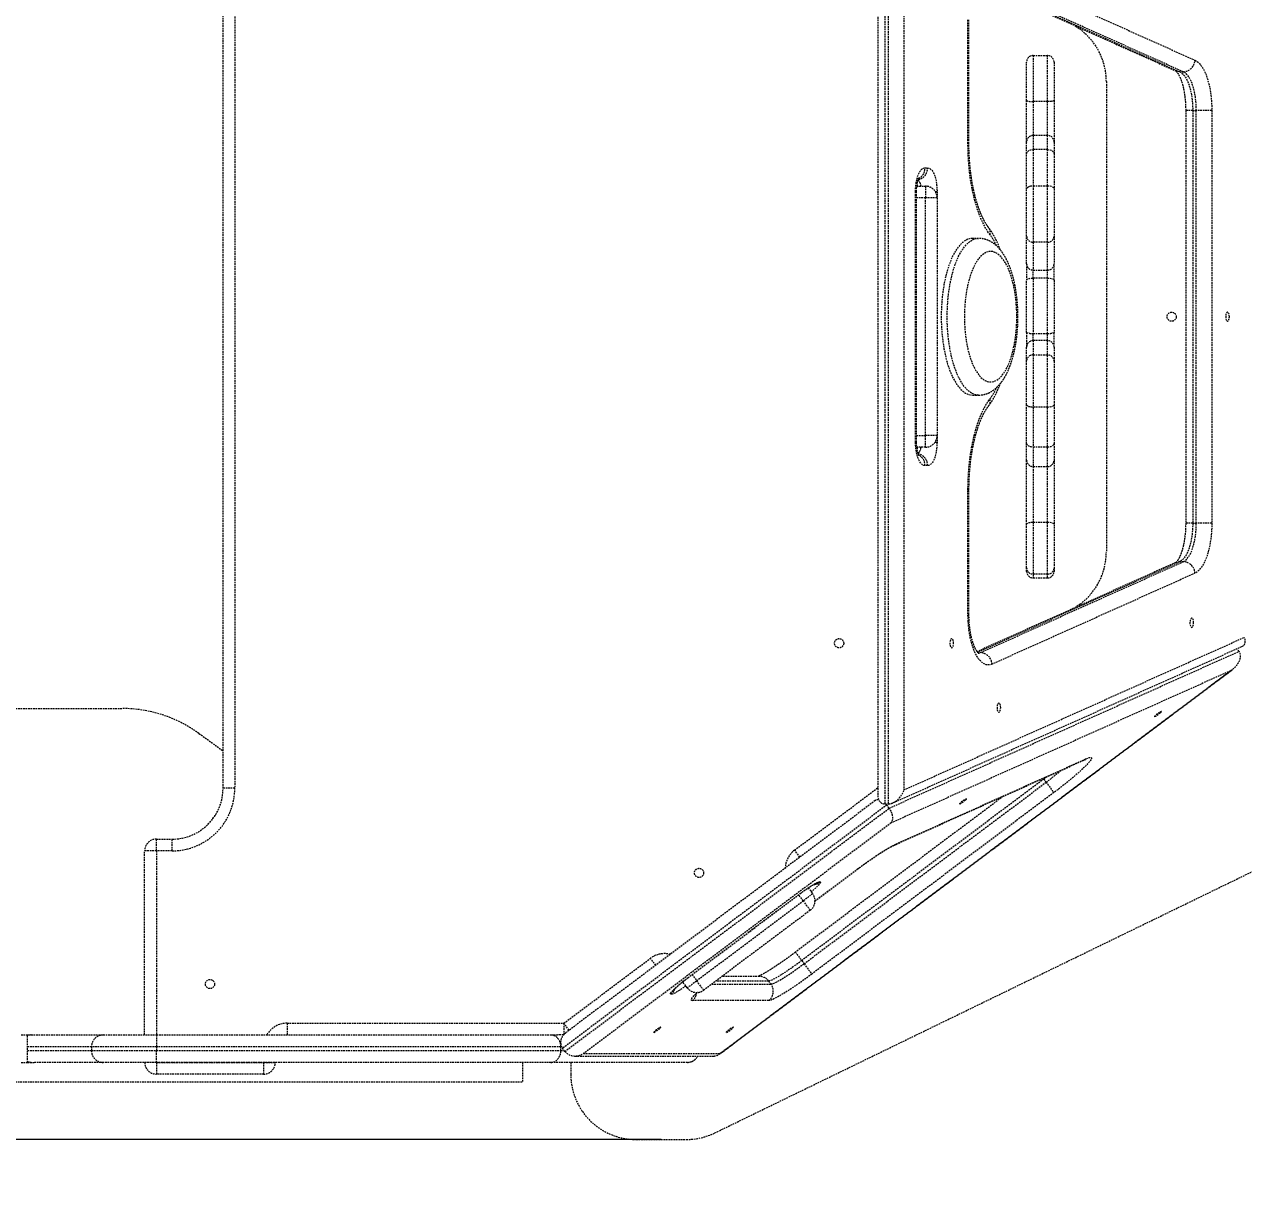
# Model space of a CAD drawing. Header units: millimetres. Extents: x -3085 to 3206, y -2400 to 2360.
# Drawn here: x 281 to 1214, y -403 to 498 of the extents above; entities that cross this region are included whole.
import ezdxf

# ---------------------------------------------------------------- set-up
doc = ezdxf.new("R2010")
doc.units = ezdxf.units.MM
doc.linetypes.add('HIDDEN', pattern=[1.905, 1.27, -0.635])
for name, color, linetype in [('DIKOM_ОБЪЕКТ', 7, 'Continuous'), ('DIKOM_РАЗМЕР_ЗОНА', 7, 'Continuous'), ('DIKOM_РАЗМЕР_ОБЪЕКТА', 7, 'Continuous')]:
    doc.layers.add(name, color=color, linetype=linetype)
doc.styles.add('style1', font='arialbd.ttf', dxfattribs={"width": 0.8})
doc.dimstyles.new('1-50', dxfattribs={"dimtxt": 300, "dimasz": 200, "dimexe": 100, "dimexo": 0, "dimgap": 100, "dimtad": 1, "dimtoh": 1, "dimtxsty": 'style1', "dimcen": 200, "dimclrd": 7, "dimclre": 7, "dimclrt": 7, "dimadec": 1, "dimazin": 2, "dimtfac": 1, "dimtmove": 0, "dimatfit": 2, "dimfxl": 0, "dimlwd": 25, "dimlwe": 18, "dimarcsym": 0})

# ---------------------------------------------------------------- blocks, each defined once
blk = doc.blocks.new('*D0')
at = {"layer": 'Defpoints', "color": 0, "transparency": 16777216}
for p in [(-1359.22, 904.45), (787.88, 904.45), (768.64, -355.55)]:
    blk.add_point(p, dxfattribs=at)
at = {"layer": 'DIKOM_РАЗМЕР_ОБЪЕКТА', "color": 7, "lineweight": 18, "transparency": 16777216}
for p, q in [((787.88, 904.45), (-1459.22, 904.45)), ((768.64, -355.55), (-1459.22, -355.55))]:
    blk.add_line(p, q, dxfattribs=at)
at = {"layer": 'DIKOM_РАЗМЕР_ОБЪЕКТА', "color": 7, "lineweight": 25, "transparency": 16777216}
blk.add_line((-1359.22, -155.55), (-1359.22, 704.45), dxfattribs=at)
at = {"layer": 'DIKOM_РАЗМЕР_ОБЪЕКТА', "color": 7, "transparency": 16777216}
for points in [[(-1392.56, 704.45), (-1325.89, 704.45), (-1359.22, 904.45)], [(-1392.56, -155.55), (-1325.89, -155.55), (-1359.22, -355.55)]]:
    blk.add_solid(points, dxfattribs=at)
at = {"layer": 'DIKOM_РАЗМЕР_ОБЪЕКТА', "color": 7, "transparency": 16777216, "insert": (-1612.4, 274.45), "char_height": 300, "attachment_point": 5, "rotation": 90, "style": 'style1'}
blk.add_mtext('{\\fArial|b0|i0|c204|p34;1170}', dxfattribs=at)
blk = doc.blocks.new('*D1')
at = {"layer": 'Defpoints', "color": 0, "transparency": 16777216}
for p in [(-929.71, 274.45), (1669.76, 274.69), (-929.71, -837.2)]:
    blk.add_point(p, dxfattribs=at)
at = {"layer": 'DIKOM_РАЗМЕР_ОБЪЕКТА', "color": 7, "lineweight": 18, "transparency": 16777216}
for p, q in [((-929.71, 274.45), (-929.71, -937.2)), ((1669.76, 274.69), (1669.76, -937.2))]:
    blk.add_line(p, q, dxfattribs=at)
at = {"layer": 'DIKOM_РАЗМЕР_ОБЪЕКТА', "color": 7, "lineweight": 25, "transparency": 16777216}
blk.add_line((1469.76, -837.2), (-729.71, -837.2), dxfattribs=at)
at = {"layer": 'DIKOM_РАЗМЕР_ОБЪЕКТА', "color": 7, "transparency": 16777216}
for points in [[(-729.71, -803.86), (-729.71, -870.53), (-929.71, -837.2)], [(1469.76, -803.86), (1469.76, -870.53), (1669.76, -837.2)]]:
    blk.add_solid(points, dxfattribs=at)
at = {"layer": 'DIKOM_РАЗМЕР_ОБЪЕКТА', "color": 7, "transparency": 16777216, "insert": (275.62, -584.03), "char_height": 300, "attachment_point": 5, "style": 'style1'}
blk.add_mtext('{\\fArial|b0|i0|c204|p34;2590}', dxfattribs=at)
blk = doc.blocks.new('*D2')
at = {"layer": 'Defpoints', "color": 0, "transparency": 16777216}
for p in [(-2429.71, 1360.45), (3205.66, 264.75), (-2429.71, -2299.71)]:
    blk.add_point(p, dxfattribs=at)
at = {"layer": 'DIKOM_РАЗМЕР_ЗОНА', "color": 7, "lineweight": 18, "transparency": 16777216}
for p, q in [((-2429.71, 1360.45), (-2429.71, -2399.71)), ((3205.66, 264.75), (3205.66, -2399.71))]:
    blk.add_line(p, q, dxfattribs=at)
at = {"layer": 'DIKOM_РАЗМЕР_ЗОНА', "color": 7, "lineweight": 25, "transparency": 16777216}
blk.add_line((3005.66, -2299.71), (-2229.71, -2299.71), dxfattribs=at)
at = {"layer": 'DIKOM_РАЗМЕР_ЗОНА', "color": 7, "transparency": 16777216}
for points in [[(-2229.71, -2266.38), (-2229.71, -2333.04), (-2429.71, -2299.71)], [(3005.66, -2266.38), (3005.66, -2333.04), (3205.66, -2299.71)]]:
    blk.add_solid(points, dxfattribs=at)
at = {"layer": 'DIKOM_РАЗМЕР_ЗОНА', "color": 7, "transparency": 16777216, "insert": (284.33, -2046.54), "char_height": 300, "attachment_point": 5, "style": 'style1'}
blk.add_mtext('{\\fArial|b0|i0|c204|p34;5590}', dxfattribs=at)

msp = doc.modelspace()

# ---------------------------------------------------------------- linework, layer by layer
at = {"layer": 'DIKOM_ОБЪЕКТ', "color": 7, "linetype": 'HIDDEN', "lineweight": 15}
for p, q in [((939.905, 647.546), (939.905, -98.647)), ((942.652, -98.647), (942.652, 647.546)), ((433.259, -86.55), (433.259, 635.449)), ((442.259, 635.449), (442.259, -86.55)), ((934.517, 641.102), (934.517, -92.203)), ((954.508, 636.781), (954.508, -87.882)), ((1021.898, 540.521), (1177.257, 470.861)), ((1010.504, 530.838), (1162.584, 462.649)), ((1010.898, 531.38), (1165.626, 462.004)), ((1168.374, 462.004), (1013.015, 531.663)), ((1003.473, 407.115), (1003.473, 502.138)), ((1004.229, 407.115), (1004.229, 502.138)), ((1086.037, 496.971), (1089.399, 494.45)), ((1048.399, 440.083), (1048.399, 469.449)), ((1053.399, 474.449), (1053.399, 439.209)), ((1053.399, 474.449), (1064.399, 474.449)), ((1064.399, 439.209), (1064.399, 474.449)), ((1069.399, 469.449), (1069.399, 440.083)), ((1165.626, 462.004), (1168.374, 462.004)), ((1109.399, 454.45), (1109.399, 94.45)), ((1048.399, 408.215), (1048.399, 440.083)), ((1064.399, 439.209), (1053.399, 439.209)), ((1053.399, 439.209), (1053.399, 413.215)), ((1064.399, 413.215), (1064.399, 439.209)), ((1069.399, 440.083), (1069.399, 408.215)), ((1170.146, 432.478), (1170.146, 116.421)), ((1175.534, 432.478), (1170.146, 432.478)), ((1175.534, 432.478), (1178.282, 432.478)), ((1175.534, 432.478), (1175.534, 116.421)), ((1190.137, 432.478), (1178.282, 432.478)), ((1178.282, 116.421), (1178.282, 432.478)), ((1190.137, 432.478), (1190.137, 116.421)), ((1064.399, 413.215), (1053.399, 413.215)), ((1053.399, 413.215), (1053.399, 402.409)), ((1064.399, 402.409), (1064.399, 413.215)), ((1004.229, 407.115), (1003.473, 407.115)), ((1048.399, 399.21), (1048.399, 408.215)), ((1053.399, 402.409), (1053.399, 374.768)), ((1064.399, 402.409), (1053.399, 402.409)), ((1064.399, 374.768), (1064.399, 402.409)), ((1069.399, 408.215), (1069.399, 399.21)), ((1048.399, 372.26), (1048.399, 399.21)), ((1069.399, 399.21), (1069.399, 372.26)), ((970.562, 388.45), (972.569, 388.45)), ((964.336, 374.45), (970.857, 374.45)), ((970.857, 374.45), (970.857, 365.45)), ((1053.399, 374.768), (1053.399, 331.519)), ((1053.399, 374.768), (1064.399, 374.768)), ((1064.399, 331.519), (1064.399, 374.768)), ((963.338, 178.45), (963.338, 370.45)), ((963.338, 370.45), (964.094, 370.45)), ((964.094, 178.45), (964.094, 370.45)), ((970.857, 365.45), (964.094, 365.45)), ((970.857, 183.45), (970.857, 365.45)), ((979.856, 365.45), (970.857, 365.45)), ((978.34, 370.45), (979.793, 370.45)), ((979.793, 370.45), (979.793, 366.517)), ((979.856, 365.45), (979.856, 183.45)), ((1048.399, 336.219), (1048.399, 372.26)), ((1069.399, 372.26), (1069.399, 336.219)), ((1048.399, 314.92), (1048.399, 336.219)), ((1069.399, 336.219), (1069.399, 314.92)), ((1011.665, 334.45), (1007.085, 334.45)), ((1064.399, 331.519), (1053.399, 331.519)), ((1053.399, 331.519), (1053.399, 310.219)), ((1064.399, 310.219), (1064.399, 331.519)), ((1048.399, 314.92), (1048.399, 302.56)), ((1053.399, 310.219), (1064.399, 310.219)), ((1053.399, 304.04), (1053.399, 310.219)), ((1064.399, 304.04), (1064.399, 310.219)), ((1069.399, 302.56), (1069.399, 314.92)), ((1048.399, 262.33), (1048.399, 302.56)), ((1053.399, 304.04), (1053.399, 261.692)), ((1064.399, 304.04), (1053.399, 304.04)), ((1064.399, 261.692), (1064.399, 304.04)), ((1069.399, 302.56), (1069.399, 262.33)), ((1048.399, 262.33), (1048.399, 251.208)), ((1053.399, 261.692), (1064.399, 261.692)), ((1053.399, 256.131), (1053.399, 261.692)), ((1064.399, 256.131), (1064.399, 261.692)), ((1069.399, 251.208), (1069.399, 262.33)), ((1053.399, 256.131), (1053.399, 245.223)), ((1064.399, 256.131), (1053.399, 256.131)), ((1064.399, 245.223), (1064.399, 256.131)), ((1048.399, 240.3), (1048.399, 251.208)), ((1053.399, 245.223), (1053.399, 205.314)), ((1053.399, 245.223), (1064.399, 245.223)), ((1064.399, 205.314), (1064.399, 245.223)), ((1069.399, 251.208), (1069.399, 240.3)), ((1048.399, 207.042), (1048.399, 240.3)), ((1069.399, 240.3), (1069.399, 207.042)), ((1007.085, 214.45), (1011.665, 214.45)), ((1048.399, 177.26), (1048.399, 207.042)), ((1069.399, 207.042), (1069.399, 177.26)), ((1064.399, 205.314), (1053.399, 205.314)), ((1053.399, 205.314), (1053.399, 174.768)), ((1064.399, 174.768), (1064.399, 205.314)), ((963.338, 178.45), (964.094, 178.45)), ((964.094, 183.45), (970.857, 183.45)), ((979.856, 183.45), (970.857, 183.45)), ((970.857, 174.45), (970.857, 183.45)), ((978.34, 178.45), (979.793, 178.45)), ((979.793, 182.382), (979.793, 178.45)), ((970.857, 174.45), (964.335, 174.45)), ((1048.399, 164.72), (1048.399, 177.26)), ((1053.399, 174.768), (1064.399, 174.768)), ((1053.399, 174.768), (1053.399, 159.72)), ((1064.399, 159.72), (1064.399, 174.768)), ((1069.399, 177.26), (1069.399, 164.72)), ((972.569, 160.45), (970.562, 160.45)), ((1048.399, 115.445), (1048.399, 164.72)), ((1053.399, 159.72), (1064.399, 159.72)), ((1053.399, 159.72), (1053.399, 117.15)), ((1064.399, 117.15), (1064.399, 159.72)), ((1069.399, 164.72), (1069.399, 115.445)), ((1003.473, 46.761), (1003.473, 141.785)), ((1004.229, 141.785), (1003.473, 141.785)), ((1004.229, 46.761), (1004.229, 141.785)), ((1048.399, 82.282), (1048.399, 115.445)), ((1053.399, 117.15), (1064.399, 117.15)), ((1053.399, 117.15), (1053.399, 77.354)), ((1064.399, 77.354), (1064.399, 117.15)), ((1069.399, 115.445), (1069.399, 82.282)), ((1175.534, 116.421), (1170.146, 116.421)), ((1175.534, 116.421), (1178.282, 116.421)), ((1190.137, 116.421), (1178.282, 116.421)), ((1162.584, 86.25), (1010.5, 18.059)), ((1165.626, 86.896), (1010.901, 17.52)), ((1013.015, 17.236), (1168.374, 86.896)), ((1165.626, 86.896), (1168.374, 86.896)), ((1177.257, 78.038), (1021.898, 8.378)), ((1048.399, 79.45), (1048.399, 82.282)), ((1064.399, 77.354), (1053.399, 77.354)), ((1053.399, 77.354), (1053.399, 74.45)), ((1064.399, 74.45), (1064.399, 77.354)), ((1069.399, 82.282), (1069.399, 79.45)), ((1053.399, 74.45), (1064.399, 74.45)), ((809.754, -350.514), (1631.631, 49.243)), ((1004.229, 46.761), (1003.473, 46.761)), ((1089.399, 54.45), (1086.037, 51.928)), ((954.508, -87.882), (1215.021, 28.926)), ((946.005, -97.862), (1213.216, 21.95)), ((1210.977, 18.217), (1209.445, 20.259)), ((943.234, -101.834), (1210.977, 18.217)), ((1011.144, 17.236), (1013.015, 17.236)), ((812.957, -290.365), (1205.694, 4.188)), ((813.586, -289.831), (1204.474, 3.335)), ((1204.474, 3.335), (944.587, -113.193)), ((-603.706, -25.55), (356.064, -25.55)), ((414.848, -44.653), (433.259, -58.031)), ((946.764, -130.362), (1092.347, -65.085)), ((948.453, -129.309), (1094.036, -64.032)), ((1061.488, -79.648), (876.212, -218.604)), ((878.003, -220.991), (1063.278, -82.034)), ((1061.081, -79.105), (1061.488, -79.648)), ((1063.831, -77.872), (1061.488, -79.648)), ((1061.488, -79.648), (1063.278, -82.034)), ((442.259, -86.55), (433.259, -86.55)), ((870.784, -134.007), (934.517, -86.188)), ((1030.52, -92.807), (871.368, -212.172)), ((1069.205, -89.96), (883.93, -228.917)), ((941.444, -99.447), (693.173, -285.74)), ((694.963, -288.126), (943.234, -101.834)), ((932.506, -96.086), (695.747, -273.74)), ((934.914, -94.91), (933.192, -95.682)), ((939.905, -98.647), (942.652, -98.647)), ((943.302, -98.614), (941.444, -99.447)), ((943.234, -101.834), (941.444, -99.447)), ((944.587, -113.193), (709.181, -289.831)), ((382.259, -134.551), (382.259, -125.551)), ((382.259, -125.551), (394.259, -125.551)), ((394.259, -134.551), (394.259, -125.551)), ((373.259, -275.55), (373.259, -134.551)), ((382.259, -134.551), (373.259, -134.551)), ((394.259, -134.551), (382.259, -134.551)), ((382.259, -134.551), (382.259, -275.55)), ((886.389, -172.975), (918.771, -148.677)), ((886.39, -172.912), (918.74, -148.638)), ((918.74, -148.638), (918.771, -148.677)), ((890.261, -158.166), (890.515, -158.502)), ((789.136, -231.678), (874.721, -167.459)), ((789.166, -231.718), (874.751, -167.498)), ((874.721, -167.459), (874.751, -167.498)), ((881.217, -162.908), (884.59, -167.404)), ((795.802, -234.021), (877.391, -172.806)), ((877.391, -172.806), (873.892, -168.143)), ((882.792, -180.005), (801.204, -241.22)), ((694.128, -266.551), (760.399, -216.828)), ((876.212, -218.604), (878.003, -220.991)), ((789.136, -231.678), (789.166, -231.718)), ((792.306, -229.362), (795.802, -234.021)), ((843.81, -230.682), (815.249, -230.682)), ((788.603, -239.422), (785.158, -234.831)), ((807.343, -236.614), (852.65, -236.614)), ((850.86, -234.227), (810.524, -234.227)), ((850.86, -234.227), (852.65, -236.614)), ((776.134, -244.328), (775.881, -243.992)), ((850.972, -249.227), (792.471, -249.227)), ((482.259, -266.551), (694.128, -266.551)), ((482.259, -266.551), (482.259, -275.551)), ((694.128, -266.551), (694.128, -275.216)), ((278.69, -275.55), (283.69, -275.55)), ((283.69, -296.55), (283.69, -275.55)), ((283.69, -275.55), (284.718, -275.55)), ((284.718, -275.55), (286.239, -275.55)), ((284.718, -275.55), (284.718, -275.68)), ((286.385, -275.55), (286.239, -275.55)), ((286.385, -275.55), (341.51, -275.55)), ((341.51, -275.55), (382.364, -275.55)), ((382.364, -275.55), (382.364, -284.55)), ((382.364, -275.55), (684.288, -275.55)), ((684.288, -275.55), (689.568, -275.55)), ((693.839, -275.551), (689.631, -275.551)), ((332.542, -284.55), (283.69, -284.55)), ((283.69, -287.55), (332.542, -287.55)), ((382.364, -284.55), (332.542, -284.55)), ((332.542, -284.55), (332.542, -287.55)), ((332.542, -287.55), (382.364, -287.55)), ((691.839, -284.55), (382.364, -284.55)), ((382.364, -284.55), (382.364, -287.55)), ((382.364, -287.55), (691.839, -287.55)), ((382.364, -296.55), (382.364, -287.55)), ((691.839, -287.55), (691.839, -284.55)), ((692.44, -284.55), (691.839, -284.55)), ((691.839, -287.55), (694.531, -287.55)), ((694.963, -288.126), (693.173, -285.74)), ((278.69, -296.55), (283.69, -296.55)), ((283.69, -296.55), (288.966, -296.55)), ((284.718, -296.421), (284.718, -296.55)), ((341.51, -296.55), (288.966, -296.55)), ((382.364, -296.55), (341.51, -296.55)), ((373.259, -296.551), (373.259, -296.55)), ((382.259, -296.551), (373.259, -296.551)), ((382.259, -296.55), (382.259, -296.551)), ((382.259, -296.551), (464.259, -296.551)), ((382.259, -296.551), (382.259, -305.551)), ((684.288, -296.55), (382.364, -296.55)), ((464.259, -296.551), (464.259, -296.55)), ((464.259, -296.551), (473.259, -296.551)), ((464.259, -296.551), (464.259, -305.551)), ((473.259, -296.55), (473.259, -296.551)), ((662.601, -296.55), (662.601, -311.55)), ((788.673, -296.55), (684.288, -296.55)), ((699.399, -296.55), (699.399, -305.55)), ((702.721, -291.672), (809.036, -291.672)), ((709.181, -289.831), (813.586, -289.831)), ((464.259, -305.551), (382.259, -305.551)), ((157.985, -311.55), (662.601, -311.55)), ((749.399, -355.55), (787.884, -355.55))]:
    msp.add_line(p, q, dxfattribs=at)
at = {"layer": 'DIKOM_ОБЪЕКТ', "color": 7, "linetype": 'HIDDEN', "lineweight": 15, "flags": 128}
for points in [[(1177.257, 470.861), (1178.773, 469.986), (1180.247, 468.739), (1181.664, 467.134), (1183.01, 465.186), (1184.272, 462.914), (1185.436, 460.342), (1186.493, 457.494), (1187.431, 454.399), (1188.241, 451.087), (1188.914, 447.591), (1189.446, 443.945), (1189.829, 440.186), (1190.06, 436.351), (1190.137, 432.478)], [(1165.626, 462.004), (1164.03, 462.174), (1162.584, 462.649)], [(1165.626, 462.004), (1166.984, 461.19), (1168.295, 459.989), (1169.541, 458.419), (1170.706, 456.5), (1171.774, 454.257), (1172.731, 451.721), (1173.563, 448.926), (1174.26, 445.91), (1174.812, 442.714), (1175.211, 439.379), (1175.453, 435.952), (1175.534, 432.478)], [(1178.282, 432.478), (1178.201, 435.952), (1177.959, 439.379), (1177.559, 442.714), (1177.007, 445.91), (1176.311, 448.926), (1175.478, 451.721), (1174.522, 454.257), (1173.454, 456.5), (1172.289, 458.419), (1171.043, 459.989), (1169.732, 461.19), (1168.374, 462.004)], [(1048.399, 440.083), (1048.495, 439.912), (1048.779, 439.749), (1049.242, 439.598), (1049.863, 439.465), (1050.621, 439.357), (1051.485, 439.276), (1052.423, 439.226), (1053.399, 439.209)], [(1069.399, 440.083), (1069.303, 439.912), (1069.018, 439.749), (1068.556, 439.598), (1067.934, 439.465), (1067.177, 439.357), (1066.312, 439.276), (1065.374, 439.226), (1064.399, 439.209)], [(1020.383, 337.244), (1018.516, 339.904), (1016.726, 342.872), (1015.021, 346.136), (1013.409, 349.681), (1011.896, 353.489), (1010.491, 357.544), (1009.2, 361.828), (1008.027, 366.319), (1006.98, 370.998), (1006.063, 375.843), (1005.279, 380.832), (1004.633, 385.942), (1004.127, 391.15), (1003.764, 396.43), (1003.546, 401.76), (1003.473, 407.115)], [(1048.399, 399.21), (1048.495, 399.834), (1048.779, 400.434), (1049.242, 400.987), (1049.863, 401.472), (1050.621, 401.87), (1051.485, 402.166), (1052.423, 402.348), (1053.399, 402.409)], [(1064.399, 402.409), (1065.374, 402.348), (1066.312, 402.166), (1067.177, 401.87), (1067.934, 401.472), (1068.556, 400.987), (1069.018, 400.434), (1069.303, 399.834), (1069.399, 399.21)], [(963.338, 370.45), (963.411, 373.011), (963.63, 375.521), (963.99, 377.927), (964.484, 380.181), (965.102, 382.237), (965.831, 384.053), (966.656, 385.592), (967.561, 386.823), (968.527, 387.72), (969.534, 388.266), (970.562, 388.45)], [(972.569, 388.45), (973.597, 388.266), (974.604, 387.72), (975.57, 386.823), (976.474, 385.592), (977.3, 384.053), (978.028, 382.237), (978.646, 380.181), (979.14, 377.927), (979.5, 375.521), (979.72, 373.011), (979.793, 370.45)], [(964.534, 375.62), (964.581, 375.45), (964.813, 374.45)], [(1048.399, 372.26), (1048.495, 372.749), (1048.779, 373.219), (1049.242, 373.653), (1049.863, 374.033), (1050.621, 374.345), (1051.485, 374.577), (1052.423, 374.719), (1053.399, 374.768)], [(1064.399, 374.768), (1065.374, 374.719), (1066.312, 374.577), (1067.177, 374.345), (1067.934, 374.033), (1068.556, 373.653), (1069.018, 373.219), (1069.303, 372.749), (1069.399, 372.26)], [(1007.085, 334.45), (1005.242, 334.274), (1003.409, 333.746), (1001.598, 332.871), (999.819, 331.653), (998.083, 330.1), (996.4, 328.22), (994.779, 326.024), (993.231, 323.525), (991.763, 320.739), (990.386, 317.681), (989.107, 314.369), (987.933, 310.823), (986.872, 307.064), (985.929, 303.113), (985.111, 298.994), (984.421, 294.731), (983.865, 290.348), (983.444, 285.873), (983.163, 281.331), (983.022, 276.748), (983.022, 272.151), (983.163, 267.569), (983.444, 263.026), (983.865, 258.551), (984.421, 254.169), (985.111, 249.905), (985.929, 245.786), (986.872, 241.836), (987.933, 238.076), (989.107, 234.53), (990.386, 231.218), (991.763, 228.16), (993.231, 225.374), (994.779, 222.875), (996.4, 220.68), (998.083, 218.799), (999.819, 217.246), (1001.598, 216.028), (1003.409, 215.153), (1005.242, 214.626), (1007.085, 214.45), (1007.085, 214.45)], [(1011.659, 214.45), (1009.821, 214.626), (1007.989, 215.153), (1006.178, 216.028), (1004.399, 217.246), (1002.663, 218.799), (1000.979, 220.68), (999.359, 222.875), (997.81, 225.374), (996.343, 228.16), (994.966, 231.218), (993.687, 234.53), (992.513, 238.076), (991.452, 241.836), (990.509, 245.786), (989.69, 249.905), (989.001, 254.169), (988.444, 258.551), (988.024, 263.026), (987.742, 267.569), (987.601, 272.151), (987.601, 276.748), (987.742, 281.331), (988.024, 285.873), (988.444, 290.348), (989.001, 294.731), (989.69, 298.994), (990.509, 303.113), (991.452, 307.064), (992.513, 310.823), (993.687, 314.369), (994.966, 317.681), (996.343, 320.739), (997.81, 323.525), (999.359, 326.024), (1000.979, 328.22), (1002.663, 330.1), (1004.399, 331.653), (1006.178, 332.871), (1007.989, 333.746), (1009.821, 334.274), (1011.665, 334.45)], [(1020.824, 324.45), (1019.145, 324.274), (1017.477, 323.749), (1015.833, 322.879), (1014.224, 321.668), (1012.662, 320.127), (1011.156, 318.265), (1009.719, 316.096), (1008.359, 313.634), (1007.087, 310.898), (1005.911, 307.906), (1004.839, 304.68), (1003.88, 301.241), (1003.04, 297.614), (1002.324, 293.825), (1001.738, 289.9), (1001.286, 285.867), (1000.971, 281.754), (1000.796, 277.589), (1000.761, 273.402), (1000.866, 269.223), (1001.112, 265.08), (1001.495, 261.004), (1002.015, 257.021), (1002.666, 253.161), (1003.445, 249.45), (1004.345, 245.914), (1005.361, 242.578), (1006.486, 239.466), (1007.711, 236.6), (1009.028, 233.999), (1010.428, 231.681), (1011.901, 229.664), (1013.436, 227.961), (1015.024, 226.584), (1016.652, 225.542), (1018.309, 224.844), (1019.983, 224.493), (1021.664, 224.493), (1023.339, 224.844), (1024.996, 225.542), (1026.624, 226.584), (1028.211, 227.961), (1029.747, 229.664), (1031.219, 231.681), (1032.619, 233.999), (1033.936, 236.6), (1035.162, 239.466), (1036.286, 242.578), (1037.302, 245.914), (1038.203, 249.45), (1038.981, 253.161), (1039.633, 257.021), (1040.152, 261.004), (1040.536, 265.08), (1040.781, 269.223), (1040.887, 273.402), (1040.852, 277.589), (1040.676, 281.754), (1040.361, 285.867), (1039.909, 289.9), (1039.323, 293.825), (1038.608, 297.614), (1037.767, 301.241), (1036.808, 304.68), (1035.737, 307.906), (1034.561, 310.898), (1033.289, 313.634), (1031.929, 316.096), (1030.491, 318.265), (1028.986, 320.127), (1027.423, 321.668), (1025.814, 322.879), (1024.17, 323.749), (1022.503, 324.274), (1020.824, 324.45)], [(1048.399, 302.56), (1048.495, 302.849), (1048.779, 303.126), (1049.242, 303.382), (1049.863, 303.606), (1050.621, 303.79), (1051.485, 303.927), (1052.423, 304.011), (1053.399, 304.04)], [(1064.399, 304.04), (1065.374, 304.011), (1066.312, 303.927), (1067.177, 303.79), (1067.934, 303.606), (1068.556, 303.382), (1069.018, 303.126), (1069.303, 302.849), (1069.399, 302.56)], [(1203.583, 274.45), (1203.506, 275.586), (1203.286, 276.599), (1202.946, 277.38), (1202.523, 277.842), (1202.062, 277.938), (1201.614, 277.655), (1201.226, 277.025), (1200.943, 276.115), (1200.792, 275.026), (1200.792, 273.873), (1200.943, 272.784), (1201.226, 271.875), (1201.614, 271.244), (1202.062, 270.962), (1202.523, 271.057), (1202.946, 271.519), (1203.286, 272.3), (1203.506, 273.313), (1203.583, 274.45)], [(1003.473, 141.785), (1003.546, 147.139), (1003.764, 152.469), (1004.127, 157.75), (1004.633, 162.957), (1005.279, 168.067), (1006.063, 173.056), (1006.98, 177.901), (1008.027, 182.58), (1009.2, 187.071), (1010.491, 191.355), (1011.896, 195.41), (1013.409, 199.218), (1015.021, 202.763), (1016.726, 206.027), (1018.516, 208.995), (1020.383, 211.655)], [(1048.399, 207.042), (1048.495, 206.705), (1048.779, 206.381), (1049.242, 206.082), (1049.863, 205.82), (1050.621, 205.605), (1051.485, 205.445), (1052.423, 205.347), (1053.399, 205.314)], [(1064.399, 205.314), (1065.374, 205.347), (1066.312, 205.445), (1067.177, 205.605), (1067.934, 205.82), (1068.556, 206.082), (1069.018, 206.381), (1069.303, 206.705), (1069.399, 207.042)], [(970.562, 160.45), (969.534, 160.633), (968.527, 161.179), (967.561, 162.076), (966.656, 163.307), (965.831, 164.846), (965.102, 166.662), (964.484, 168.718), (963.99, 170.972), (963.63, 173.378), (963.411, 175.888), (963.338, 178.45)], [(979.793, 178.45), (979.72, 175.888), (979.5, 173.378), (979.14, 170.972), (978.646, 168.718), (978.028, 166.662), (977.3, 164.846), (976.474, 163.307), (975.57, 162.076), (974.604, 161.179), (973.597, 160.633), (972.569, 160.45)], [(964.813, 174.45), (964.581, 173.449), (964.53, 173.265)], [(1048.399, 177.26), (1048.495, 176.774), (1048.779, 176.306), (1049.242, 175.875), (1049.863, 175.498), (1050.621, 175.188), (1051.485, 174.958), (1052.423, 174.816), (1053.399, 174.768)], [(1064.399, 174.768), (1065.374, 174.816), (1066.312, 174.958), (1067.177, 175.188), (1067.934, 175.498), (1068.556, 175.875), (1069.018, 176.306), (1069.303, 176.774), (1069.399, 177.26)], [(1048.399, 115.445), (1048.495, 115.777), (1048.779, 116.097), (1049.242, 116.392), (1049.863, 116.651), (1050.621, 116.863), (1051.485, 117.02), (1052.423, 117.117), (1053.399, 117.15)], [(1064.399, 117.15), (1065.374, 117.117), (1066.312, 117.02), (1067.177, 116.863), (1067.934, 116.651), (1068.556, 116.392), (1069.018, 116.097), (1069.303, 115.777), (1069.399, 115.445)], [(1175.534, 116.421), (1175.453, 112.947), (1175.211, 109.52), (1174.812, 106.185), (1174.26, 102.989), (1173.563, 99.973), (1172.731, 97.178), (1171.774, 94.642), (1170.706, 92.4), (1169.541, 90.48), (1168.295, 88.91), (1166.984, 87.709), (1165.626, 86.896)], [(1168.374, 86.896), (1169.732, 87.709), (1171.043, 88.91), (1172.289, 90.48), (1173.454, 92.4), (1174.522, 94.642), (1175.478, 97.178), (1176.311, 99.973), (1177.007, 102.989), (1177.559, 106.185), (1177.959, 109.52), (1178.201, 112.947), (1178.282, 116.421)], [(1190.137, 116.421), (1190.06, 112.548), (1189.829, 108.713), (1189.446, 104.954), (1188.914, 101.308), (1188.241, 97.812), (1187.431, 94.5), (1186.493, 91.405), (1185.436, 88.557), (1184.272, 85.985), (1183.01, 83.714), (1181.664, 81.766), (1180.247, 80.16), (1178.773, 78.914), (1177.257, 78.038)], [(1162.584, 86.25), (1164.03, 86.725), (1165.626, 86.896)], [(1021.898, 8.378), (1020.39, 7.889), (1018.871, 7.767), (1017.354, 8.012), (1015.854, 8.623), (1014.384, 9.594), (1012.959, 10.915), (1011.593, 12.574), (1010.297, 14.556), (1009.085, 16.842), (1007.968, 19.409), (1006.955, 22.235), (1006.058, 25.292), (1005.284, 28.552), (1004.64, 31.983), (1004.133, 35.554), (1003.767, 39.231), (1003.547, 42.978), (1003.473, 46.761)], [(1176.232, 40.086), (1176.156, 41.223), (1175.936, 42.236), (1175.595, 43.016), (1175.172, 43.479), (1174.711, 43.574), (1174.263, 43.291), (1173.876, 42.661), (1173.592, 41.752), (1173.441, 40.662), (1173.441, 39.51), (1173.592, 38.42), (1173.876, 37.511), (1174.263, 36.881), (1174.711, 36.598), (1175.172, 36.693), (1175.595, 37.156), (1175.936, 37.936), (1176.156, 38.95), (1176.232, 40.086)], [(992.436, 24.45), (992.359, 25.586), (992.139, 26.599), (991.799, 27.38), (991.376, 27.842), (990.915, 27.938), (990.467, 27.655), (990.079, 27.025), (989.795, 26.115), (989.645, 25.026), (989.645, 23.873), (989.795, 22.784), (990.079, 21.875), (990.467, 21.244), (990.915, 20.962), (991.376, 21.057), (991.799, 21.519), (992.139, 22.3), (992.359, 23.313), (992.436, 24.45)], [(1011.395, 16.789), (1011.709, 16.832), (1013.015, 17.236)], [(1028.529, -24.841), (1028.453, -23.704), (1028.233, -22.691), (1027.893, -21.911), (1027.47, -21.448), (1027.009, -21.353), (1026.56, -21.635), (1026.173, -22.266), (1025.889, -23.175), (1025.739, -24.265), (1025.739, -25.417), (1025.889, -26.506), (1026.173, -27.416), (1026.56, -28.046), (1027.009, -28.329), (1027.47, -28.234), (1027.893, -27.771), (1028.233, -26.99), (1028.453, -25.977), (1028.529, -24.841)], [(1151.711, -27.736), (1151.488, -27.754), (1150.985, -27.998), (1150.258, -28.441), (1149.384, -29.035), (1148.46, -29.716), (1147.584, -30.41), (1146.853, -31.042), (1146.344, -31.544), (1146.114, -31.86), (1146.186, -31.957), (1146.554, -31.824), (1147.178, -31.476), (1147.989, -30.95), (1148.901, -30.303), (1149.813, -29.606), (1150.628, -28.934), (1151.257, -28.36), (1151.631, -27.945), (1151.711, -27.736)], [(1094.036, -64.032), (1095.383, -63.476), (1096.468, -63.131), (1097.282, -63.001), (1097.818, -63.088), (1098.07, -63.389), (1098.036, -63.903), (1097.717, -64.625), (1097.115, -65.548), (1096.236, -66.664), (1095.087, -67.962), (1093.681, -69.431), (1092.028, -71.057), (1090.145, -72.826), (1088.048, -74.72), (1085.758, -76.724), (1083.293, -78.819), (1080.679, -80.984), (1077.937, -83.202), (1075.093, -85.451), (1072.174, -87.71), (1069.205, -89.96)], [(1094.036, -64.032), (1092.707, -64.912), (1092.347, -65.085)], [(1063.278, -82.034), (1064.337, -83.445), (1065.376, -84.832), (1066.356, -86.141), (1067.239, -87.321), (1067.992, -88.327), (1068.584, -89.122), (1068.994, -89.673), (1069.205, -89.96)], [(1002.47, -94.652), (1002.247, -94.671), (1001.744, -94.914), (1001.017, -95.357), (1000.143, -95.952), (999.219, -96.633), (998.343, -97.327), (997.612, -97.959), (997.103, -98.46), (996.873, -98.776), (996.945, -98.873), (997.314, -98.741), (997.937, -98.392), (998.748, -97.867), (999.66, -97.22), (1000.572, -96.523), (1001.387, -95.851), (1002.015, -95.276), (1002.39, -94.862), (1002.47, -94.652)], [(918.74, -148.638), (921.967, -146.244), (925.186, -143.91), (928.363, -141.661), (931.463, -139.522), (934.455, -137.514), (937.305, -135.66), (939.985, -133.979), (942.464, -132.488), (944.718, -131.204), (946.721, -130.14), (948.453, -129.309)], [(948.453, -129.309), (947.124, -130.189), (946.775, -130.357)], [(874.813, -139.377), (874.603, -139.097), (873.784, -138.006), (872.851, -136.762), (871.837, -135.411), (870.784, -134.007)], [(874.721, -167.459), (876.782, -165.936), (878.824, -164.476), (880.805, -163.107), (882.686, -161.858), (884.429, -160.753), (885.996, -159.815), (887.358, -159.064), (888.485, -158.515), (889.356, -158.178), (889.952, -158.061), (890.261, -158.166)], [(890.515, -158.502), (890.531, -158.827), (890.253, -159.365), (889.688, -160.106), (888.847, -161.034), (887.746, -162.13), (886.409, -163.373), (884.862, -164.736), (883.472, -165.914)], [(884.59, -167.404), (884.452, -167.508), (884.042, -167.815), (883.377, -168.315), (882.481, -168.986), (881.39, -169.805), (880.146, -170.739), (878.795, -171.752), (877.391, -172.806)], [(882.792, -180.005), (882.689, -179.866), (882.381, -179.457), (881.882, -178.791), (881.21, -177.896), (880.392, -176.805), (879.458, -175.561), (878.445, -174.21), (877.391, -172.806)], [(871.368, -212.172), (871.391, -212.2), (871.593, -212.464), (871.993, -212.993), (872.577, -213.767), (873.322, -214.756), (874.199, -215.923), (875.175, -217.222), (876.212, -218.604)], [(764.432, -222.202), (764.219, -221.918), (763.4, -220.827), (762.466, -219.583), (761.453, -218.232), (760.399, -216.828)], [(876.212, -218.604), (873.567, -220.564), (870.932, -222.47), (868.337, -224.298), (865.816, -226.026), (863.398, -227.633), (861.112, -229.101), (858.986, -230.411), (857.046, -231.547), (855.316, -232.497), (853.815, -233.247), (852.563, -233.789), (851.574, -234.118), (850.86, -234.227)], [(852.65, -236.614), (853.364, -236.504), (854.353, -236.176), (855.606, -235.633), (857.106, -234.883), (858.837, -233.934), (860.777, -232.797), (862.903, -231.488), (865.188, -230.02), (867.606, -228.412), (870.128, -226.684), (872.722, -224.856), (875.358, -222.951), (878.003, -220.991)], [(878.003, -220.991), (879.061, -222.402), (880.101, -223.789), (881.081, -225.097), (881.964, -226.277), (882.716, -227.284), (883.308, -228.078), (883.718, -228.63), (883.93, -228.917)], [(775.881, -243.992), (775.865, -243.667), (776.142, -243.129), (776.707, -242.389), (777.549, -241.46), (778.649, -240.364), (779.987, -239.122), (781.533, -237.759), (783.258, -236.303), (785.126, -234.783), (787.099, -233.231), (789.136, -231.678)], [(883.93, -228.917), (880.95, -231.129), (877.975, -233.29), (875.032, -235.382), (872.148, -237.385), (869.35, -239.28), (866.661, -241.052), (864.108, -242.683), (861.713, -244.159), (859.498, -245.466), (857.482, -246.594), (855.685, -247.53), (854.122, -248.267), (852.808, -248.799), (851.755, -249.12), (850.972, -249.227)], [(787.558, -238.028), (785.59, -239.387), (783.709, -240.637), (781.967, -241.742), (780.399, -242.679), (779.038, -243.43), (777.91, -243.98), (777.04, -244.316), (776.444, -244.433), (776.134, -244.328)], [(788.603, -239.422), (788.742, -239.319), (789.151, -239.011), (789.817, -238.512), (790.712, -237.84), (791.803, -237.022), (793.048, -236.088), (794.398, -235.075), (795.802, -234.021)], [(801.204, -241.22), (801.1, -241.082), (800.793, -240.672), (800.294, -240.007), (799.622, -239.111), (798.803, -238.021), (797.869, -236.776), (796.856, -235.425), (795.802, -234.021)], [(792.471, -249.227), (791.966, -249.12), (791.741, -248.802), (791.799, -248.274), (792.138, -247.541), (792.755, -246.611), (793.645, -245.491), (794.8, -244.192), (795.919, -243.02)], [(698.162, -271.928), (697.947, -271.641), (697.129, -270.55), (696.195, -269.305), (695.182, -267.955), (694.128, -266.551)], [(768.415, -269.549), (768.191, -269.568), (767.689, -269.811), (766.961, -270.254), (766.088, -270.849), (765.164, -271.53), (764.288, -272.224), (763.556, -272.856), (763.048, -273.357), (762.817, -273.673), (762.89, -273.77), (763.258, -273.638), (763.882, -273.289), (764.693, -272.764), (765.604, -272.117), (766.517, -271.42), (767.331, -270.748), (767.96, -270.173), (768.335, -269.759), (768.415, -269.549)], [(823.878, -269.549), (823.654, -269.568), (823.152, -269.811), (822.424, -270.254), (821.551, -270.849), (820.627, -271.53), (819.751, -272.224), (819.019, -272.856), (818.511, -273.357), (818.28, -273.673), (818.353, -273.77), (818.721, -273.638), (819.345, -273.289), (820.156, -272.764), (821.067, -272.117), (821.98, -271.42), (822.794, -270.748), (823.423, -270.173), (823.798, -269.759), (823.878, -269.549)], [(286.239, -275.55), (284.483, -275.723), (283.69, -275.919)], [(286.385, -275.55), (284.635, -275.723), (283.69, -275.966)], [(286.385, -296.55), (284.635, -296.378), (283.69, -296.134)], [(283.69, -296.182), (284.483, -296.378), (286.239, -296.55)]]:
    msp.add_lwpolyline(points, dxfattribs=at)
at = {"layer": 'DIKOM_ОБЪЕКТ', "color": 7, "linetype": 'HIDDEN', "lineweight": 15}
for centre in [(1159.399, 274.45), (904.857, 24.45), (797.587, -151.421), (423.259, -236.551)]:
    msp.add_circle(centre, 3.5, dxfattribs=at)
for centre, radius, start, end in [((1059.399, 454.45), 50, 0, 53.130102), ((1053.399, 469.449), 5, 90.000385, 179.999615), ((1064.399, 469.449), 5, 0.000385, 89.999615), ((1167.933, 471.329), 9.336, 272.705677, 357.129545), ((1053.399, 408.215), 5, 90, 180), ((1064.399, 408.215), 5, 0, 90), ((963.828, 388.125), 8.746, 281.383808, 2.12933), ((961.496, 388.271), 9.068, 298.652976, 1.125965), ((960.174, 373.747), 7.42, 5.436595, 46.471995), ((970.857, 365.45), 9, 0, 90), ((1013.954, 338.802), 6.615, 346.385408, 35.935113), ((980.281, 307.59), 49.876, 24.930636, 36.481616), ((1053.253, 336.373), 4.857, 181.825273, 271.715013), ((1064.544, 336.373), 4.857, 268.284987, 358.174727), ((1053.254, 315.074), 4.857, 181.825466, 271.714456), ((1064.544, 315.074), 4.857, 268.285544, 358.174534), ((1052.169, 271.967), 10.348, 248.633695, 276.825504), ((1065.629, 271.967), 10.348, 263.174496, 291.366305), ((1053.361, 251.169), 4.962, 89.559889, 179.552206), ((1064.437, 251.169), 4.962, 0.447794, 90.440111), ((1053.361, 240.261), 4.962, 89.559889, 179.552206), ((1064.437, 240.261), 4.962, 0.447794, 90.440111), ((981.465, 240.592), 48.497, 323.367698, 334.944165), ((1013.954, 210.098), 6.615, 324.05446, 13.614571), ((970.857, 183.45), 9, 270, 0), ((959.797, 175.337), 7.814, 314.570318, 353.476841), ((963.829, 160.775), 8.746, 357.868796, 78.655823), ((961.495, 160.627), 9.069, 358.876469, 61.195162), ((1053.399, 164.72), 5, 180, 270), ((1064.399, 164.72), 5, 270, 0), ((1059.399, 94.45), 50, 306.869898, 0), ((1167.933, 77.57), 9.336, 2.870054, 87.294724), ((1053.363, 82.318), 4.964, 180.422943, 270.415043), ((1053.399, 79.45), 5, 180.001206, 269.998794), ((1064.435, 82.318), 4.964, 269.584957, 359.577057), ((1064.399, 79.45), 5, 270.001206, 359.998794), ((1012.574, 7.911), 9.335, 2.868351, 87.294889), ((356.064, -125.55), 100, 53.996213, 90), ((913.097, 118.969), 250.912, 306.765615, 310.075258), ((394.259, -86.551), 48, 270, 0), ((394.259, -86.551), 39, 270, 0), ((382.259, -134.551), 9, 90, 180), ((881.586, -148.405), 18, 126.880711, 178.051331), ((885.09, -151.276), 9.036, 274.083824, 306.894819), ((884.834, -150.935), 9.041, 280.420974, 306.888989), ((877.391, -172.806), 9, 306.880711, 36.880711), ((771.202, -231.226), 18, 75.692212, 126.880711), ((843.794, -239.495), 8.813, 36.703469, 89.898584), ((770.455, -236.759), 9.042, 306.876751, 333.179264), ((770.712, -237.099), 9.037, 306.873214, 339.673429), ((795.802, -234.021), 9, 216.880711, 306.880711), ((845.379, -242.064), 9.087, 307.982576, 36.854315), ((786.931, -242.098), 9.028, 307.847847, 352.184399), ((482.259, -284.551), 18, 90, 149.999439), ((341.526, -284.534), 8.984, 90.102073, 180.102436), ((341.526, -287.566), 8.984, 179.898322, 269.897928), ((382.259, -296.551), 9, 180, 270), ((464.259, -296.551), 9, 270, 0), ((788.673, -287.55), 9, 270, 332.747306), ((788.641, -287.696), 8.854, 270.208843, 333.320382), ((749.399, -305.55), 50, 180, 270), ((787.884, -305.55), 50, 270, 295.938025)]:
    msp.add_arc(centre, radius, start, end, dxfattribs=at)
for centre, major_axis, ratio, start_param, end_param in [((1206.778, 28.926), (-8.335, 5.397), 0.6291066, 2.7547463, 3.9414305), ((1199.102, 10.494), (-12.221, -7.202), 0.6285675, 1.6408592, 3.2116556), ((943.517, -87.882), (-6.455, -9.969), 0.6291066, 5.5122269, 6.6700317), ((946.265, -87.882), (-6.455, -9.969), 0.6291066, 0.3868464, 1.9576427), ((937.425, -103.647), (4.587, -7.782), 0.628993, 2.7464565, 3.2116556), ((937.425, -103.647), (4.587, -7.782), 0.628993, 1.7462897, 1.862368), ((939.215, -106.033), (4.587, -7.782), 0.628993, 0.1754934, 1.7462897), ((684.288, -284.55), (0, -9), 0.8390996, 1.5707963, 3.1415927), ((702.019, -280.285), (-9.967, -3.324), 0.8391553, 5.0906314, 6.5559973), ((684.288, -287.55), (0, -9), 0.8390996, 0, 1.5707963), ((703.81, -282.672), (-9.967, -3.324), 0.8391553, 0.272812, 1.8436083), ((808.214, -282.672), (2.889, -8.667), 0.8393633, 6.0103734, 6.6614278)]:
    msp.add_ellipse(centre, major_axis=major_axis, ratio=ratio, start_param=start_param, end_param=end_param, dxfattribs=at)
for points, knots in [([(1162.534, 462.672), (1162.555, 462.66), (1162.597, 462.636), (1162.961, 462.325), (1163.466, 461.761), (1164.086, 460.916), (1164.777, 459.784), (1165.509, 458.36), (1166.252, 456.648), (1166.98, 454.661), (1167.671, 452.415), (1168.304, 449.937), (1168.863, 447.255), (1169.333, 444.399), (1169.706, 441.403), (1169.971, 438.301), (1170.121, 435.312), (1170.138, 433.362), (1170.146, 432.478)], [0, 0, 0, 0, 0.0576038, 0.1153685, 0.1723425, 0.22978, 0.2884113, 0.3485792, 0.4103395, 0.4735952, 0.5381763, 0.6038865, 0.6705283, 0.7379155, 0.8058826, 0.8742811, 0.9429776, 1, 1, 1, 1]), ([(1019.303, 342.693), (1019.062, 343.018), (1018.38, 343.935), (1017.247, 345.67), (1015.917, 347.978), (1014.606, 350.568), (1013.327, 353.428), (1012.093, 356.547), (1010.919, 359.911), (1009.813, 363.503), (1008.787, 367.308), (1007.85, 371.305), (1007.007, 375.476), (1006.267, 379.799), (1005.635, 384.255), (1005.114, 388.82), (1004.708, 393.474), (1004.423, 398.193), (1004.258, 402.749), (1004.238, 405.729), (1004.229, 407.115)], [0, 0, 0, 0, 0.0301024, 0.0849514, 0.1401262, 0.1957517, 0.2518465, 0.3083907, 0.3653502, 0.4226819, 0.4803409, 0.5382826, 0.596466, 0.6548528, 0.7134091, 0.7721025, 0.8309049, 0.8897898, 0.9487331, 1, 1, 1, 1]), ([(964.094, 370.45), (964.097, 370.783), (964.105, 371.76), (964.197, 373.36), (964.399, 375.173), (964.684, 376.829), (965.028, 378.265), (965.395, 379.427), (965.735, 380.251), (965.98, 380.73), (966.117, 380.928), (966.096, 380.902), (966.09, 380.895)], [0, 0, 0, 0, 0.0651572, 0.190828, 0.3155617, 0.4381962, 0.5576707, 0.6729551, 0.7832972, 0.877255, 0.9677289, 1, 1, 1, 1]), ([(1028.247, 325.619), (1028.156, 325.878), (1027.6, 327.464), (1026.457, 330.188), (1024.808, 333.773), (1023.011, 337.128), (1021.183, 340.119), (1019.895, 341.883), (1019.303, 342.693)], [0, 0, 0, 0, 0.0382625, 0.2340816, 0.43128, 0.6299308, 0.8299519, 1, 1, 1, 1]), ([(1011.655, 214.49), (1012.029, 214.481), (1013.198, 214.453), (1015.146, 214.746), (1017.449, 215.337), (1019.671, 216.23), (1021.812, 217.396), (1023.878, 218.843), (1025.871, 220.581), (1027.795, 222.625), (1029.64, 224.985), (1031.391, 227.655), (1033.024, 230.61), (1034.523, 233.808), (1035.876, 237.208), (1037.084, 240.778), (1038.148, 244.495), (1039.072, 248.343), (1039.858, 252.304), (1040.507, 256.361), (1041.021, 260.499), (1041.399, 264.697), (1041.642, 268.939), (1041.749, 273.205), (1041.721, 277.474), (1041.557, 281.728), (1041.259, 285.946), (1040.826, 290.11), (1040.259, 294.199), (1039.558, 298.198), (1038.724, 302.089), (1037.753, 305.857), (1036.644, 309.487), (1035.393, 312.968), (1033.992, 316.285), (1032.431, 319.424), (1030.698, 322.364), (1028.786, 325.073), (1026.78, 327.409), (1024.728, 329.359), (1022.683, 330.934), (1020.577, 332.214), (1018.34, 333.245), (1015.978, 333.985), (1013.712, 334.388), (1012.274, 334.431), (1011.665, 334.45)], [0, 0, 0, 0, 0.0089574, 0.0279878, 0.0469869, 0.0662098, 0.0859189, 0.1063735, 0.1278113, 0.150393, 0.1741226, 0.1987876, 0.2240048, 0.2493547, 0.2745513, 0.2995144, 0.3242363, 0.3487417, 0.3730659, 0.3972432, 0.4213061, 0.4452838, 0.4692014, 0.4930831, 0.516951, 0.5408245, 0.56472, 0.5886593, 0.6126668, 0.6367683, 0.6609947, 0.6853794, 0.7099625, 0.7347864, 0.7598952, 0.7853202, 0.8110536, 0.8369866, 0.8627072, 0.8847991, 0.9057769, 0.9257539, 0.9449329, 0.9655513, 0.9854108, 1, 1, 1, 1]), ([(1019.303, 206.206), (1019.667, 206.698), (1020.725, 208.125), (1022.373, 210.684), (1024.209, 213.953), (1025.91, 217.468), (1027.252, 220.567), (1027.979, 222.568), (1028.227, 223.25)], [0, 0, 0, 0, 0.1042256, 0.3025984, 0.5015102, 0.7002002, 0.8979543, 1, 1, 1, 1]), ([(1004.229, 141.785), (1004.233, 142.62), (1004.243, 145.051), (1004.352, 149.069), (1004.596, 153.811), (1004.962, 158.496), (1005.445, 163.104), (1006.041, 167.611), (1006.748, 171.995), (1007.561, 176.236), (1008.472, 180.312), (1009.477, 184.204), (1010.565, 187.891), (1011.729, 191.355), (1012.957, 194.579), (1014.238, 197.545), (1015.556, 200.241), (1016.896, 202.649), (1018.152, 204.641), (1018.95, 205.726), (1019.303, 206.206)], [0, 0, 0, 0, 0.0309198, 0.0899029, 0.1488704, 0.2077909, 0.2666431, 0.3254012, 0.3840392, 0.4425277, 0.5008356, 0.5589284, 0.6167663, 0.6743083, 0.7315086, 0.788321, 0.8447012, 0.9006138, 0.9560395, 1, 1, 1, 1]), ([(966.089, 168.007), (966.093, 168.001), (966.108, 167.982), (965.955, 168.213), (965.705, 168.714), (965.386, 169.507), (965.047, 170.573), (964.721, 171.902), (964.439, 173.46), (964.228, 175.199), (964.112, 176.889), (964.1, 177.986), (964.094, 178.45)], [0, 0, 0, 0, 0.0434804, 0.1348437, 0.2295693, 0.3296611, 0.435825, 0.5478355, 0.664847, 0.785761, 0.9094057, 1, 1, 1, 1]), ([(1170.146, 116.421), (1170.143, 115.863), (1170.134, 114.237), (1170.03, 111.552), (1169.797, 108.411), (1169.453, 105.359), (1169.005, 102.43), (1168.462, 99.66), (1167.836, 97.082), (1167.142, 94.727), (1166.4, 92.624), (1165.632, 90.801), (1164.869, 89.276), (1164.142, 88.065), (1163.495, 87.171), (1162.965, 86.581), (1162.629, 86.28), (1162.497, 86.208), (1162.528, 86.222), (1162.528, 86.223)], [0, 0, 0, 0, 0.0359899, 0.1049028, 0.17372, 0.242304, 0.3105362, 0.3782807, 0.4453918, 0.5117015, 0.577029, 0.6411858, 0.7039876, 0.7653038, 0.8251141, 0.8836054, 0.9413261, 0.9992409, 1, 1, 1, 1]), ([(1011.839, 16.569), (1011.825, 16.577), (1011.794, 16.594), (1011.469, 16.862), (1010.981, 17.391), (1010.373, 18.2), (1009.689, 19.295), (1008.961, 20.682), (1008.218, 22.358), (1007.486, 24.312), (1006.79, 26.525), (1006.148, 28.975), (1005.579, 31.634), (1005.097, 34.469), (1004.711, 37.45), (1004.433, 40.54), (1004.261, 43.657), (1004.24, 45.742), (1004.229, 46.761)], [0, 0, 0, 0, 0.0502035, 0.1081739, 0.1651355, 0.2224667, 0.2809175, 0.34088, 0.4024378, 0.4655096, 0.5299317, 0.5955075, 0.6620394, 0.7293392, 0.7972384, 0.8655875, 0.9342509, 1, 1, 1, 1]), ([(1092.347, -65.085), (1092.506, -65.016), (1092.87, -64.856), (1093.241, -64.717), (1093.298, -64.7), (1093.325, -64.692)], [0, 0, 0, 0, 0.2934981, 0.6712359, 1, 1, 1, 1]), ([(918.771, -148.677), (919.251, -148.318), (920.646, -147.275), (922.962, -145.573), (925.694, -143.605), (928.383, -141.707), (931.005, -139.899), (933.533, -138.196), (935.943, -136.615), (938.21, -135.172), (940.307, -133.881), (942.209, -132.757), (943.887, -131.81), (945.309, -131.057), (946.231, -130.604), (946.652, -130.413), (946.764, -130.362)], [0, 0, 0, 0, 0.0419858, 0.121837, 0.2016587, 0.2813833, 0.3609516, 0.4402903, 0.519307, 0.597875, 0.6758224, 0.7528918, 0.828707, 0.9027135, 0.9740833, 1, 1, 1, 1]), ([(874.751, -167.498), (875.068, -167.262), (875.988, -166.575), (877.513, -165.466), (879.283, -164.216), (880.971, -163.063), (882.535, -162.034), (883.932, -161.155), (885.073, -160.474), (885.936, -159.994), (886.495, -159.704), (886.804, -159.565), (886.805, -159.564), (886.806, -159.564)], [0, 0, 0, 0, 0.058777, 0.1706439, 0.2822532, 0.3931698, 0.5029199, 0.6108155, 0.7158194, 0.8054687, 0.8868438, 0.9582649, 1, 1, 1, 1]), ([(871.368, -212.172), (870.887, -212.531), (869.493, -213.574), (867.177, -215.274), (864.445, -217.241), (861.757, -219.137), (859.138, -220.943), (856.612, -222.643), (854.205, -224.22), (851.942, -225.66), (849.849, -226.947), (847.952, -228.068), (846.281, -229.009), (844.859, -229.761), (843.79, -230.284), (843.125, -230.58), (842.92, -230.66), (842.862, -230.682)], [0, 0, 0, 0, 0.0397721, 0.1154131, 0.1910296, 0.2665491, 0.3419201, 0.4170706, 0.4919154, 0.5663329, 0.6401547, 0.7131386, 0.784926, 0.8549815, 0.9225171, 0.9784256, 1, 1, 1, 1]), ([(778.187, -241.066), (778.185, -241.069), (778.177, -241.078), (778.347, -240.876), (778.707, -240.49), (779.305, -239.889), (780.142, -239.096), (781.218, -238.125), (782.509, -237.007), (783.982, -235.775), (785.602, -234.466), (787.341, -233.099), (788.551, -232.183), (789.166, -231.718)], [0, 0, 0, 0, 0.0315797, 0.0967535, 0.1719969, 0.2572645, 0.3511429, 0.4515508, 0.5565019, 0.6644455, 0.7743016, 0.8853365, 1, 1, 1, 1]), ([(794.549, -244.904), (794.549, -244.903), (794.55, -244.901), (794.726, -244.654), (795.096, -244.198), (795.624, -243.585), (796.115, -243.064), (796.335, -242.83)], [0, 0, 0, 0, 0.1189096, 0.3182805, 0.5439849, 0.7952118, 1, 1, 1, 1])]:
    msp.add_open_spline(points, degree=3, knots=knots, dxfattribs=at)

# ---------------------------------------------------------------- dimensions: what is measured, and where the dimension line sits
at = {"layer": 'DIKOM_РАЗМЕР_ЗОНА'}
dim = msp.add_linear_dim(base=(-2429.712, -2299.71), p1=(3205.659, 264.753), p2=(-2429.712, 1360.45), angle=180, text='{\\fArial|b0|i0|c204|p34;5590}', dimstyle='1-50', dxfattribs=at)
dim.commit()
dim.dimension.update_dxf_attribs({"geometry": '*D2', "text_midpoint": (284.331, -2299.71), "dimtype": 160})
at = {"layer": 'DIKOM_РАЗМЕР_ОБЪЕКТА'}
for base, p1, p2, angle, text, picture, middle in [((-1359.223, 904.45), (768.641, -355.55), (787.884, 904.45), 270, '{\\fArial|b0|i0|c204|p34;1170}', '*D0', (-1359.223, 274.45)), ((-929.712, -837.197), (1669.758, 274.694), (-929.712, 274.45), 180, '{\\fArial|b0|i0|c204|p34;2590}', '*D1', (275.621, -837.197))]:
    dim = msp.add_linear_dim(base=base, p1=p1, p2=p2, angle=angle, text=text, dimstyle='1-50', dxfattribs=at)
    dim.commit()
    dim.dimension.update_dxf_attribs({"geometry": picture, "text_midpoint": middle, "dimtype": 160})

doc.saveas('drawing.dxf')
